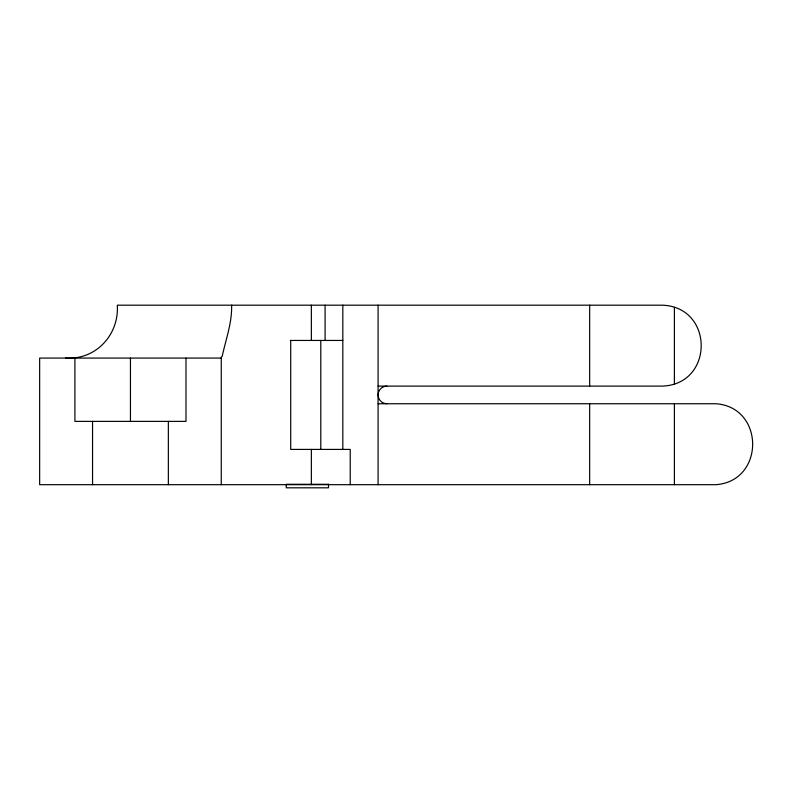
<?xml version="1.0" encoding="UTF-8"?>
<svg xmlns="http://www.w3.org/2000/svg" width="793" height="793" viewBox="0 0 793 793"><rect width="100%" height="100%" fill="white"/><g stroke="black" fill="none" stroke-linecap="round" stroke-linejoin="round"><path stroke-width="1.19" d="M231.606 305.186C232.151 322.82 225.827 339.345 222.209 356.275L221.257 357.237L221.257 484.682M65.551 358.079C95.666 360.181 119.158 335.062 117.314 305.186L662.135 305.186C714.206 306.752 714.206 384.546 662.135 386.112L378.083 386.112M290.278 340.445L342.824 340.445M221.257 358.079L39.65 358.079L39.65 484.682L715.96 484.682C764.868 481.143 764.868 407.275 715.96 403.746L378.083 403.746M674.397 307.406L674.397 383.901M674.397 403.746L674.397 484.682M589.665 305.186L589.665 386.112M589.665 403.746L589.665 484.682M378.083 305.186L378.083 484.682M350.228 484.682L350.228 449.413L290.714 449.413L290.714 340.445M342.824 305.186L342.824 449.413M325.09 305.186L325.09 340.445M320.788 340.445L320.788 449.413M311.362 305.186L311.362 340.445M311.362 449.413L311.362 484.682M185.988 358.079L185.988 421.38L74.909 421.38L74.909 358.079M168.354 421.38L168.354 484.682M130.448 358.079L130.448 421.38M92.543 421.38L92.543 484.682M386.905 403.746A8.812 8.812 0 0 1 378.083 394.934A8.812 8.812 0 0 1 386.905 386.112M328.5 484.285L286.273 484.285L286.273 487.814L328.5 487.814L328.5 484.285"/></g></svg>
